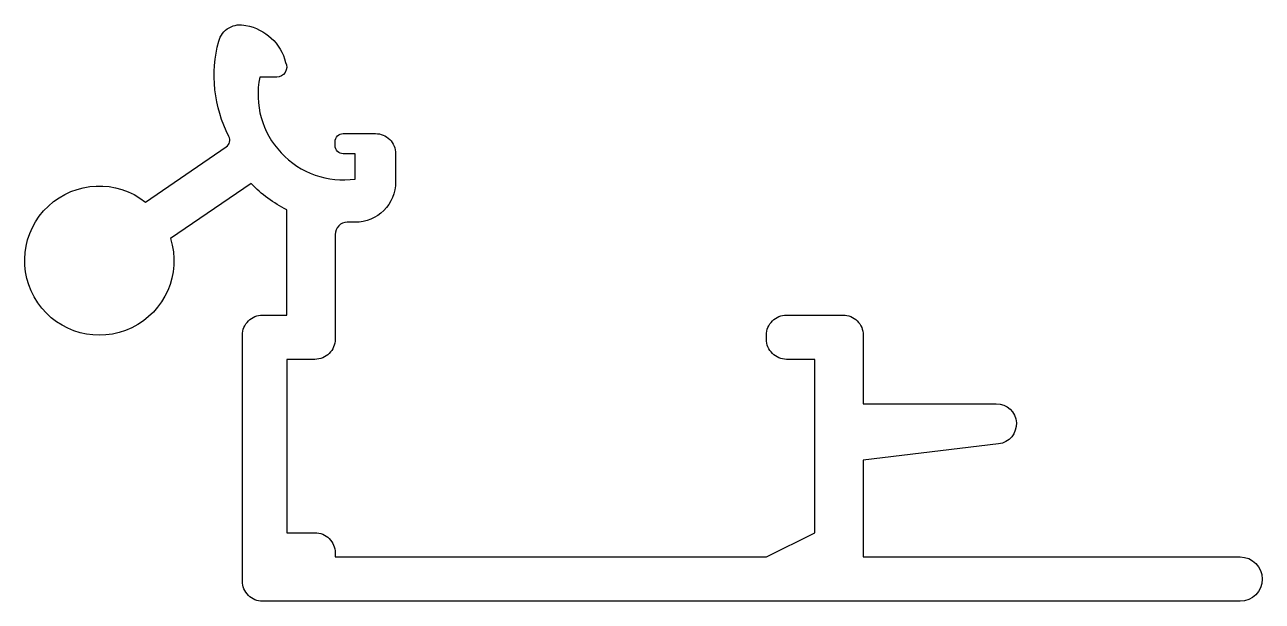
# Model space of a CAD drawing. Extents: x 136.9 to 167.6, y 218 to 232.3.
import ezdxf

# ---------------------------------------------------------------- set-up
doc = ezdxf.new("R2010")
doc.units = 0
doc.header["$LTSCALE"] = 15
doc.layers.get('0').update_dxf_attribs({"linetype": 'CONTINUOUS'})

msp = doc.modelspace()

# ---------------------------------------------------------------- linework, layer by layer
msp.add_lwpolyline([(157.7, 221.498), (157.7, 219.098), (167.05, 219.098, -1), (167.05, 217.998), (142.8, 217.998, -0.414214), (142.3, 218.498), (142.3, 224.598, -0.414214), (142.8, 225.098), (143.4, 225.098), (143.4, 227.704, -0.084342), (142.514, 228.36), (140.518, 226.992, -6.575186), (139.896, 227.9), (141.9, 229.273, 0.378148), (141.965, 229.53, -0.18668), (141.712, 231.89, -0.415294), (142.387, 232.278, -0.296339), (143.372, 231.361, -0.559937), (143.15, 230.998), (142.729, 230.998, 0.51749), (145.1, 228.469), (145.1, 229.098), (144.8, 229.098, -0.414214), (144.6, 229.298), (144.6, 229.398, -0.414214), (144.8, 229.598), (145.6, 229.598, -0.414214), (146.1, 229.098), (146.1, 228.398, -0.414214), (145.1, 227.398), (144.9, 227.398, 0.414214), (144.6, 227.098), (144.6, 224.498, -0.414214), (144.1, 223.998), (143.4, 223.998), (143.4, 219.698), (144.1, 219.698, -0.414214), (144.6, 219.198), (144.6, 219.098), (155.3, 219.098), (156.5, 219.698), (156.5, 223.998), (155.8, 223.998, -0.414214), (155.3, 224.498), (155.3, 224.598, -0.414214), (155.8, 225.098), (157.2, 225.098, -0.414214), (157.7, 224.598), (157.7, 222.898), (161, 222.898, -0.941943), (161.059, 221.901)], format="xyb", close=True)

doc.saveas('drawing.dxf')
